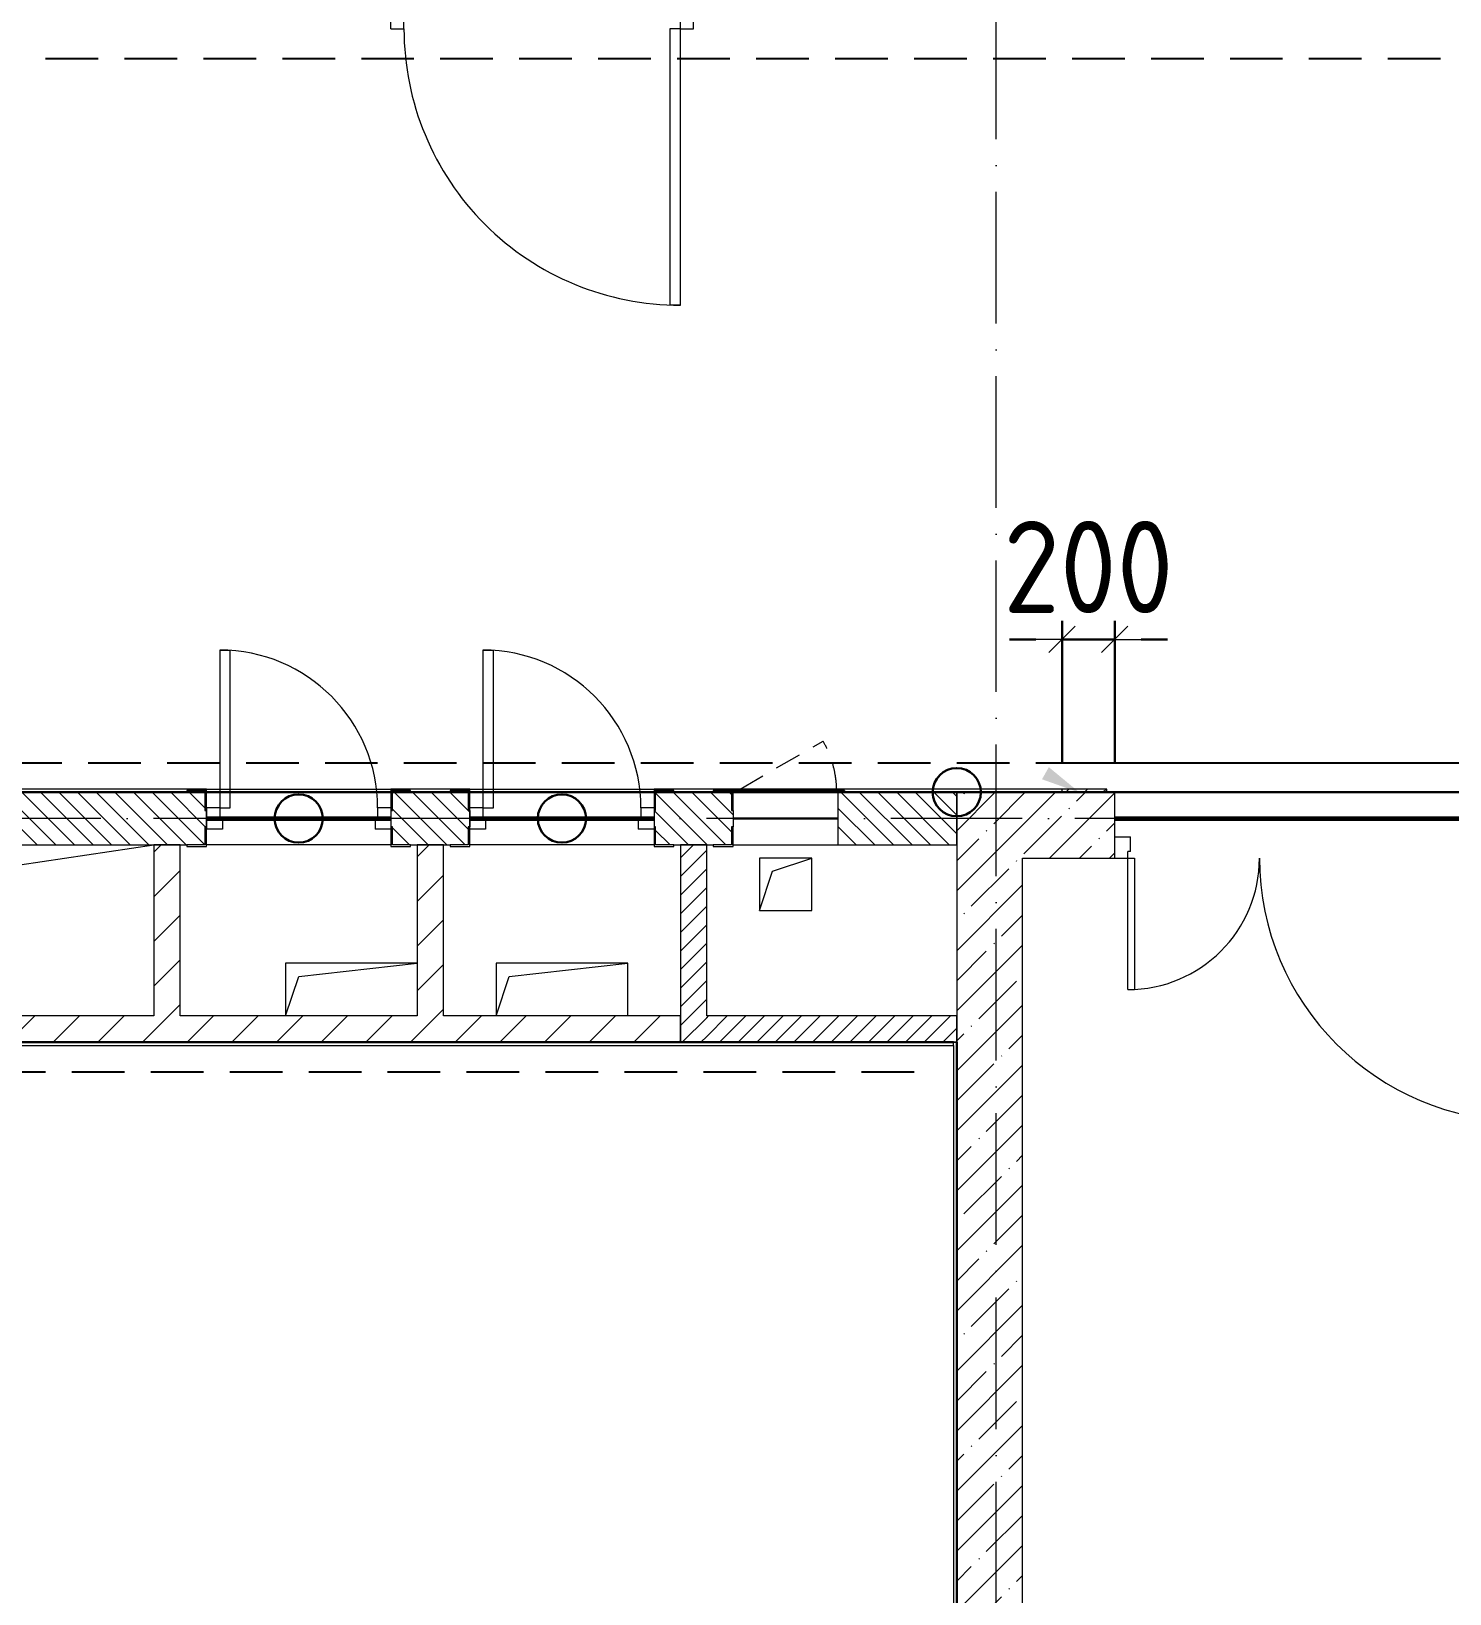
# Model space of a CAD drawing. Header units: millimetres. Extents: x -213536 to 1564669, y -45299 to 942238.
# Drawn here: x 510676 to 516065, y 430090 to 436026 of the extents above; entities that cross this region are included whole.
import ezdxf

# ---------------------------------------------------------------- set-up
doc = ezdxf.new("R2010")
doc.units = ezdxf.units.MM
for name, pattern in [('200_ШТРИХ_ш1п0_6_', [160, 100, -60]), ('50_200_ШТРИХ_1Т_ш5_п1_п1_', [700, 500, -100, 0, -100]), ('Штриховая _2 мм - 1 мм_', [300, 200, -100])]:
    doc.linetypes.add(name, pattern=pattern)
for name, color, linetype, lineweight in [('0-1', 7, 'Continuous', 5), ('0-2', 7, 'Continuous', 9), ('2) ПГП 4м', 4, 'Continuous', 30), ('2.3) ПГП шлюз 1.8 м-', 140, 'Continuous', 60), ('3) ЖБ 4м', 3, 'Continuous', 30), ('3.2) ЖБ двери 2.4 м -', 54, 'Continuous', 60), ('5) Швы', 2, 'Continuous', 30), ('6) Мини окна 0.4 -', 10, 'Continuous', 30), ('Каркас_Импост', 7, 'Continuous', 13), ('Обобщенные модели', 7, 'Continuous', 9), ('Общие ребра', 7, 'Continuous', 9), ('Окна', 7, 'Continuous', 9), ('Оси-2', 7, '50_200_ШТРИХ_1Т_ш5_п1_п1_', 9), ('Открывание в плане-2', 7, '200_ШТРИХ_ш1п0_6_', 9), ('Открывание-1', 7, 'Continuous', 9), ('Панель', 7, 'Continuous', 13), ('Размеры', 7, 'Continuous', 15), ('Стены', 7, 'Continuous', 9), ('Стены-1', 7, 'Continuous', 13), ('Текстовые примечания', 7, 'Continuous', 9), ('Штриховка разреза-1', 7, 'Continuous', 9)]:
    doc.layers.add(name, color=color, linetype=linetype, lineweight=lineweight)
for name, color, linetype, lineweight, true_color in [('СТ 1_12', 7, 'Continuous', 90, 0x82a33b), ('СТ-1_1', 7, 'Штриховая _2 мм - 1 мм_', 90, 0x888888), ('Штриховка разреза-5', 7, 'Continuous', 9, 0x8000ff)]:
    doc.layers.add(name, color=color, linetype=linetype, lineweight=lineweight, true_color=true_color)
doc.layers.get('0-2').off()
doc.styles.add('СПДС', font='isocpeur.ttf', dxfattribs={"width": 0.9})
doc.dimstyles.new('Размера А3', dxfattribs={"dimtxt": 200, "dimasz": 100, "dimexe": 70, "dimexo": 100, "dimgap": 20, "dimtad": 1, "dimdec": 0, "dimrnd": 10, "dimzin": 0, "dimdsep": 46, "dimtxsty": 'СПДС', "dimblk": 'ARROWHEAD_6', "dimcen": 1, "dimclrd": 256, "dimclre": 256, "dimclrt": 256, "dimazin": 0, "dimtfac": 1, "dimtdec": 0, "dimtmove": 2, "dimatfit": 3, "dimfxl": 1, "dimtolj": 1, "dimtzin": 0, "dimarcsym": 0})
pattern_1 = [(45, (0, 0), (-84.85281, 84.85281), [])]
pattern_2 = [(45, (0, 0), (-35.35534, 35.35534), [])]
pattern_3 = [(45, (0, 0), (-114.04925, 114.04925), []), (45, (114.05, 0), (-114.04925, 114.04925), [201.612, -40.322, 3.353, -36.97])]

# ---------------------------------------------------------------- blocks, each defined once
blk = doc.blocks.new('ARROWHEAD_6')
at = {"color": 0, "linetype": 'Continuous'}
for p, q in [((0, 0), (-1, 0)), ((-0.5, -0.5), (0.5, 0.5))]:
    blk.add_line(p, q, dxfattribs=at)
blk = doc.blocks.new('*D4800')
at = {"layer": 'Defpoints', "color": 0, "transparency": 16777216}
for p in [(514792.1, 433716), (514592.1, 433147.4), (514792.1, 433143.4)]:
    blk.add_point(p, dxfattribs=at)
at = {"layer": 'Размеры', "lineweight": -2, "transparency": 16777216}
for p, q in [((514592.1, 433247.4), (514592.1, 433786)), ((514792.1, 433243.4), (514792.1, 433786)), ((514492.1, 433716), (514392.1, 433716)), ((514592.1, 433716), (514792.1, 433716)), ((514892.1, 433716), (514992.1, 433716))]:
    blk.add_line(p, q, dxfattribs=at)
at = {"layer": 'Размеры', "lineweight": -2, "transparency": 16777216, "xscale": 100, "yscale": 100, "zscale": 100}
blk.add_blockref('ARROWHEAD_6', (514592.1, 433716), dxfattribs=at)
at = {"layer": 'Размеры', "lineweight": -2, "transparency": 16777216, "xscale": 100, "yscale": 100, "zscale": 100, "rotation": 180}
blk.add_blockref('ARROWHEAD_6', (514792.1, 433716), dxfattribs=at)
at = {"layer": 'Размеры', "transparency": 16777216, "insert": (514692.1, 433991), "char_height": 350, "width": 1.866, "attachment_point": 5, "style": 'СПДС'}
blk.add_mtext('\\A1;200', dxfattribs=at)
blk = doc.blocks.new('Дверь_СКБ_2Ст_Внутренняя_ШЕР - СОШ_Д-31__Дв_1600x2100h_ЛК_Лифтовой холл _зона безопасности МГН__EIS60-26412756-АИ2_03_План отделки стен 3-го этажа _Часть 2_')
at = {"layer": 'Каркас_Импост'}
for p, q in [((-737.5, 125), (-787.5, 125)), ((-787.5, 125), (-787.5, 45)), ((-737.5, 125), (-737.5, 100)), ((812.5, 125), (762.5, 125)), ((762.5, 125), (762.5, 100)), ((812.5, 125), (812.5, 45)), ((-737.5, 100), (-727.5, 100)), ((-727.5, 100), (-727.5, 45)), ((752.5, 100), (762.5, 100)), ((752.5, 100), (752.5, 45)), ((-727.5, 45), (-787.5, 45)), ((812.5, 45), (752.5, 45))]:
    blk.add_line(p, q, dxfattribs=at)
at = {"layer": 'Открывание-1'}
for centre, radius, start, end in [((-737.5, 125), 1000, 0, 90), ((762.5, 125), 500, 90, 180)]:
    blk.add_arc(centre, radius, start, end, dxfattribs=at)
at = {"layer": 'Панель'}
for p, q in [((-737.5, 1125), (-712.5, 1125)), ((-737.5, 1125), (-737.5, 125)), ((-712.5, 125), (-712.5, 1125)), ((762.5, 625), (737.5, 625)), ((737.5, 125), (737.5, 625)), ((762.5, 625), (762.5, 125)), ((-737.5, 125), (-712.5, 125)), ((762.5, 125), (737.5, 125))]:
    blk.add_line(p, q, dxfattribs=at)
blk = doc.blocks.new('Дверь_СКБ_1Ст_Внутренняя_ШЕР - СОШ_Д-1__Дв_700x1800h_Технический шкаф ЭОМ и СС_EI30-29800839-АИ2_03_План отделки стен 3-го этажа _Часть 2_')
at = {"layer": 'Каркас_Импост'}
for p, q in [((-287.5, 40), (-337.5, 40)), ((-337.5, 31), (-337.5, -31)), ((-287.5, 40), (-287.5, 0)), ((-287.5, 0), (-277.5, 0)), ((-277.5, 0), (-277.5, -40)), ((302.5, 0), (312.5, 0)), ((302.5, 0), (302.5, -40)), ((362.5, 40), (312.5, 40)), ((312.5, 40), (312.5, 0)), ((362.5, 31), (362.5, -31)), ((-277.5, -40), (-337.5, -40)), ((362.5, -40), (302.5, -40))]:
    blk.add_line(p, q, dxfattribs=at)
at = {"layer": 'Открывание-1'}
blk.add_arc((-287.5, 40), 600, 360, 90, dxfattribs=at)
at = {"layer": 'Панель'}
for p, q in [((-287.5, 640), (-247.5, 640)), ((-287.5, 640), (-287.5, 40)), ((-247.5, 40), (-247.5, 640)), ((-287.5, 40), (-247.5, 40))]:
    blk.add_line(p, q, dxfattribs=at)
blk = doc.blocks.new('Дверь_СКБ_1Ст_Внутренняя_ШЕР - СОШ_Д-1__Дв_700x1800h_Технический шкаф ЭОМ и СС_EI30-28561278-АИ2_03_План отделки стен 3-го этажа _Часть 2_')
at = {"layer": 'Каркас_Импост'}
for p, q in [((-287.5, 40), (-337.5, 40)), ((-337.5, 40), (-337.5, -40)), ((-287.5, 40), (-287.5, 0)), ((-287.5, 0), (-277.5, 0)), ((-277.5, 0), (-277.5, -40)), ((302.5, 0), (312.5, 0)), ((302.5, 0), (302.5, -40)), ((362.5, 40), (312.5, 40)), ((312.5, 40), (312.5, 0)), ((362.5, 31), (362.5, -31)), ((-277.5, -40), (-337.5, -40)), ((362.5, -40), (302.5, -40))]:
    blk.add_line(p, q, dxfattribs=at)
at = {"layer": 'Открывание-1'}
blk.add_arc((-287.5, 40), 600, 360, 90, dxfattribs=at)
at = {"layer": 'Панель'}
for p, q in [((-287.5, 640), (-247.5, 640)), ((-287.5, 640), (-287.5, 40)), ((-247.5, 40), (-247.5, 640)), ((-287.5, 40), (-247.5, 40))]:
    blk.add_line(p, q, dxfattribs=at)
blk = doc.blocks.new('Дверь_СКБ_1Ст_Внутренняя_ШЕР - СОШ_Д-12_Дв_1150x2100h_С_У учеников_ душевые-28656500-АИ2_03_План отделки стен 3-го этажа _Часть 2_')
at = {"layer": 'Каркас_Импост'}
for p, q in [((-512.5, 100), (-562.5, 100)), ((-562.5, 100), (-562.5, 20)), ((-512.5, 100), (-512.5, 60)), ((-512.5, 60), (-502.5, 60)), ((-502.5, 60), (-502.5, 20)), ((527.5, 60), (537.5, 60)), ((527.5, 60), (527.5, 20)), ((587.5, 100), (537.5, 100)), ((537.5, 100), (537.5, 60)), ((587.5, 100), (587.5, 20)), ((-502.5, 20), (-562.5, 20)), ((587.5, 20), (527.5, 20))]:
    blk.add_line(p, q, dxfattribs=at)
at = {"layer": 'Открывание-1'}
blk.add_arc((-512.5, 100), 1050, 360, 90, dxfattribs=at)
at = {"layer": 'Панель'}
for p, q in [((-512.5, 1150), (-472.5, 1150)), ((-512.5, 1150), (-512.5, 100)), ((-472.5, 100), (-472.5, 1150)), ((-512.5, 100), (-472.5, 100))]:
    blk.add_line(p, q, dxfattribs=at)
blk = doc.blocks.new('Фахверк_СКБ_Уголок - 200_3960-28268576-АИ2_03_План отделки стен 3-го этажа _Часть 2_')
at = {"layer": 'Обобщенные модели'}
for p, q in [((200, 156), (125, 156)), ((125, 156), (125, 81)), ((131, 81), (131, 150)), ((131, 150), (200, 150)), ((200, 150), (200, 156)), ((125, 81), (131, 81)), ((131, 19), (125, 19)), ((125, 19), (125, -56)), ((131, -50), (131, 19)), ((125, -56), (200, -56)), ((200, -50), (131, -50)), ((200, -56), (200, -50))]:
    blk.add_line(p, q, dxfattribs=at)
blk = doc.blocks.new('Фахверк_СКБ_Уголок - 200_3960_зеркало-28268689-АИ2_03_План отделки стен 3-го этажа _Часть 2_')
at = {"layer": 'Обобщенные модели'}
for p, q in [((200, 156), (125, 156)), ((125, 156), (125, 81)), ((131, 81), (131, 150)), ((131, 150), (200, 150)), ((200, 150), (200, 156)), ((125, 81), (131, 81)), ((131, 19), (125, 19)), ((125, 19), (125, -56)), ((131, -50), (131, 19)), ((125, -56), (200, -56)), ((200, -50), (131, -50)), ((200, -56), (200, -50))]:
    blk.add_line(p, q, dxfattribs=at)
blk = doc.blocks.new('154_Стойка_СКБ_Уголок - СМ-2180_200-28268025-АИ2_03_План отделки стен 3-го этажа _Часть 2_')
at = {"layer": 'Обобщенные модели'}
for p, q in [((125, 156), (125, 81)), ((200, 156), (125, 156)), ((131, 81), (131, 150)), ((131, 150), (200, 150)), ((200, 150), (200, 156)), ((125, 81), (131, 81)), ((131, 19), (125, 19)), ((125, 19), (125, -56)), ((131, -50), (131, 19)), ((125, -56), (200, -56)), ((200, -50), (131, -50)), ((200, -56), (200, -50))]:
    blk.add_line(p, q, dxfattribs=at)
blk = doc.blocks.new('AR_Отверстие Ниша - Лючок-32401326-АИ2_03_План отделки стен 3-го этажа _Часть 2_')
at = {"layer": 'Окна'}
for p, q in [((200, 100), (-200, 100)), ((-200, 100), (-200, -100)), ((200, -31), (200, 31)), ((-200, -100), (200, -100))]:
    blk.add_line(p, q, dxfattribs=at)
blk = doc.blocks.new('Л_Общий_Лючок - Лючок-29677405-АИ2_03_План отделки стен 3-го этажа _Часть 2_')
at = {"layer": 'Окна'}
for p, q in [((424, 6), (0, 6)), ((400, 0), (424, 0)), ((424, 6), (424, 0))]:
    blk.add_line(p, q, dxfattribs=at)
at = {"layer": 'Открывание в плане-2'}
blk.add_line((26.8, 12), (342, 194), dxfattribs=at)
blk.add_arc((6, 0), 388, 1.78106, 30, dxfattribs=at)
blk = doc.blocks.new('AR_Отверстие прямоугольное _в плите_ - AR_Отверстие прямоугольное _в плите_-30229432-АИ2_03_План отделки стен 3-го этажа _Часть 2_')
at = {"layer": 'Обобщенные модели'}
for p, q in [((250, 100), (-250, 100)), ((-250, 100), (-250, -100)), ((-200, 50), (250, 100)), ((-250, -100), (-200, 50))]:
    blk.add_line(p, q, dxfattribs=at)
blk = doc.blocks.new('AR_Отверстие прямоугольное _в плите_ - AR_Отверстие прямоугольное _в плите_-V206-АИ2_03_План отделки стен 3-го этажа _Часть 2_')
at = {"layer": 'Обобщенные модели'}
for p, q in [((250, 100), (-250, 100)), ((-250, 100), (-250, -100)), ((-200, 50), (250, 100)), ((250, -100), (250, 100)), ((-250, -100), (-200, 50))]:
    blk.add_line(p, q, dxfattribs=at)
blk = doc.blocks.new('AR_Отверстие прямоугольное _в плите_ - AR_Отверстие прямоугольное _в плите_-30458127-АИ2_03_План отделки стен 3-го этажа _Часть 2_')
at = {"layer": 'Обобщенные модели'}
for p, q in [((100, 100), (-100, 100)), ((-100, 100), (-100, -100)), ((-50, 50), (100, 100)), ((100, -100), (100, 100)), ((-100, -100), (-50, 50)), ((-100, -100), (100, -100))]:
    blk.add_line(p, q, dxfattribs=at)
blk = doc.blocks.new('AR_Отверстие прямоугольное _в плите_ - AR_Отверстие прямоугольное _в плите_-30552580-АИ2_03_План отделки стен 3-го этажа _Часть 2_')
at = {"layer": 'Обобщенные модели'}
for p, q in [((-500, 325), (-500, -325)), ((-370, 195), (500, 325)), ((-500, -325), (-370, 195))]:
    blk.add_line(p, q, dxfattribs=at)
blk = doc.blocks.new('0125-Р-ОО-Ш2-АР-о_23_10_2024_rvt-1-АИ2_03_План отделки стен 3-го этажа _Часть 2_')
at = {"layer": 'Штриховка разреза-1'}
h = blk.add_hatch(dxfattribs=at)
h.set_pattern_fill('FP_1', color=256, style=0, pattern_type=2)
h.set_pattern_definition([(135, (0, 0), (-35.35534, -35.35534), [])])
h.paths.add_polyline_path([(82644, 7700), (82644, 7769), (82650, 7769), (82650, 7831), (82644, 7831), (82644, 7900), (82356, 7900), (82356, 7831), (82350, 7831), (82350, 7769), (82356, 7769), (82356, 7700), (82617.1, 7700)], flags=0)
h.paths.add_polyline_path([(83050, 7700), (83500, 7700), (83500, 7900), (83050, 7899), (83050, 7876)], flags=0)
h.paths.add_polyline_path([(81425, 7700), (81644, 7700), (81644, 7769), (81650, 7769), (81650, 7831), (81644, 7831), (81644, 7900), (81356, 7900), (81356, 7831), (81350, 7831), (81350, 7769), (81356, 7769), (81356, 7700)], flags=0)
h.paths.add_polyline_path([(80575, 7700), (80644, 7700), (80644, 7769), (80650, 7769), (80650, 7831), (80644, 7831), (80644, 7900), (77750, 7900), (77750, 7700), (79821.1, 7700)], flags=0)
h = blk.add_hatch(dxfattribs=at)
h.set_pattern_fill('FP_2', color=256, style=0, pattern_type=2)
h.set_pattern_definition(pattern_3)
h.paths.add_polyline_path([(86150, 7650), (86150, 7900), (85700, 7900), (85700, 7650), (85900, 7650)], flags=0)
h.paths.add_polyline_path([(83750, 7650), (84100, 7650), (84100, 7900), (83500, 7900), (83500, 7650), (83549.1, 7650)], flags=0)
h = blk.add_hatch(dxfattribs=at)
h.set_pattern_fill('FP_3', color=256, style=0, pattern_type=2)
h.set_pattern_definition(pattern_1)
h.paths.add_polyline_path([(80550, 7050), (80550, 7700), (80450, 7700), (80450, 7050)], flags=0)
h = blk.add_hatch(dxfattribs=at)
h.set_pattern_fill('FP_3', color=256, style=0, pattern_type=2)
h.set_pattern_definition(pattern_1)
h.paths.add_polyline_path([(81550, 7050), (81550, 7700), (81450, 7700), (81450, 7050)], flags=0)
h = blk.add_hatch(dxfattribs=at)
h.set_pattern_fill('FP_92', color=256, style=0, pattern_type=2)
h.set_pattern_definition(pattern_2)
h.paths.add_polyline_path([(82550, 6950), (82550, 7700), (82450, 7700), (82450, 6950)], flags=0)
h = blk.add_hatch(dxfattribs=at)
h.set_pattern_fill('FP_2', color=256, style=0, pattern_type=2)
h.set_pattern_definition(pattern_3)
h.paths.add_polyline_path([(83750, 400), (83750, 7650), (83500, 7650), (83500, 400), (83549.1, 400)], flags=0)
h = blk.add_hatch(dxfattribs=at)
h.set_pattern_fill('FP_3', color=256, style=0, pattern_type=2)
h.set_pattern_definition(pattern_1)
h.paths.add_polyline_path([(82450, 6950), (82450, 7050), (78950, 7050), (78950, 7047), (78903, 7047), (78903, 6953), (78950, 6953), (78950, 6950), (81685.1, 6950)], flags=0)
h.paths.add_polyline_path([(78900, 6950), (78900, 7050), (77250, 7050), (77250, 6950)], flags=0)
h = blk.add_hatch(dxfattribs=at)
h.set_pattern_fill('FP_92', color=256, style=0, pattern_type=2)
h.set_pattern_definition(pattern_2)
h.paths.add_polyline_path([(83500, 6950), (83500, 7050), (82550, 7050), (82550, 6950), (82617.1, 6950)], flags=0)
at = {"layer": 'Стены'}
for p, q in [((80650, 7900), (81350, 7900)), ((81650, 7900), (82350, 7900)), ((81350, 7700), (80650, 7700)), ((82350, 7700), (81650, 7700))]:
    blk.add_line(p, q, dxfattribs=at)
at = {"layer": 'Стены-1'}
for p, q in [((80575, 7900), (77750, 7900)), ((81575, 7900), (81425, 7900)), ((82575, 7900), (82425, 7900)), ((83500, 7900), (83074, 7900)), ((83500, 7700), (83500, 7900)), ((84100, 7900), (83500, 7900)), ((83500, 7900), (83500, 7650)), ((84100, 7650), (84100, 7900)), ((80650, 7769), (80650, 7831)), ((81350, 7831), (81350, 7769)), ((81650, 7769), (81650, 7831)), ((82350, 7831), (82350, 7769)), ((77750, 7700), (80575, 7700)), ((80550, 7700), (80450, 7700)), ((80450, 7700), (80450, 7050)), ((80550, 7050), (80550, 7700)), ((81425, 7700), (81575, 7700)), ((81550, 7700), (81450, 7700)), ((81450, 7700), (81450, 7050)), ((81550, 7050), (81550, 7700)), ((82425, 7700), (82575, 7700)), ((82550, 7700), (82450, 7700)), ((82450, 7700), (82450, 6950)), ((82550, 7050), (82550, 7700)), ((83050, 7700), (83500, 7700)), ((83500, 7650), (83500, 400)), ((83750, 400), (83750, 7650)), ((83750, 7650), (84100, 7650)), ((80450, 7050), (78950, 7050)), ((81450, 7050), (80550, 7050)), ((82450, 7050), (81550, 7050)), ((82450, 6950), (82450, 7050)), ((83500, 7050), (82550, 7050)), ((83500, 6950), (83500, 7050)), ((78950, 6950), (82450, 6950)), ((82450, 6950), (82550, 6950)), ((82550, 6950), (83500, 6950))]:
    blk.add_line(p, q, dxfattribs=at)
at = {"layer": '0-2', "rotation": 180}
for name, p in [('Дверь_СКБ_1Ст_Внутренняя_ШЕР - СОШ_Д-12_Дв_1150x2100h_С_У учеников_ душевые-28656500-АИ2_03_План отделки стен 3-го этажа _Часть 2_', (81937.5, 10900)), ('154_Стойка_СКБ_Уголок - СМ-2180_200-28268025-АИ2_03_План отделки стен 3-го этажа _Часть 2_', (80775, 7850)), ('Фахверк_СКБ_Уголок - 200_3960-28268576-АИ2_03_План отделки стен 3-го этажа _Часть 2_', (81775, 7850)), ('Фахверк_СКБ_Уголок - 200_3960_зеркало-28268689-АИ2_03_План отделки стен 3-го этажа _Часть 2_', (82775, 7850)), ('AR_Отверстие Ниша - Лючок-32401326-АИ2_03_План отделки стен 3-го этажа _Часть 2_', (82850, 7800)), ('Дверь_СКБ_2Ст_Внутренняя_ШЕР - СОШ_Д-31__Дв_1600x2100h_ЛК_Лифтовой холл _зона безопасности МГН__EIS60-26412756-АИ2_03_План отделки стен 3-го этажа _Часть 2_', (84912.5, 7775))]:
    blk.add_blockref(name, p, dxfattribs=at)
at = {"layer": '0-2'}
for name, p in [('Дверь_СКБ_1Ст_Внутренняя_ШЕР - СОШ_Д-1__Дв_700x1800h_Технический шкаф ЭОМ и СС_EI30-28561278-АИ2_03_План отделки стен 3-го этажа _Часть 2_', (80987.5, 7800)), ('Дверь_СКБ_1Ст_Внутренняя_ШЕР - СОШ_Д-1__Дв_700x1800h_Технический шкаф ЭОМ и СС_EI30-29800839-АИ2_03_План отделки стен 3-го этажа _Часть 2_', (81987.5, 7800)), ('Л_Общий_Лючок - Лючок-29677405-АИ2_03_План отделки стен 3-го этажа _Часть 2_', (82650, 7900)), ('Фахверк_СКБ_Уголок - 200_3960_зеркало-28268689-АИ2_03_План отделки стен 3-го этажа _Часть 2_', (81225, 7750)), ('Фахверк_СКБ_Уголок - 200_3960-28268576-АИ2_03_План отделки стен 3-го этажа _Часть 2_', (82225, 7750)), ('AR_Отверстие прямоугольное _в плите_ - AR_Отверстие прямоугольное _в плите_-30552580-АИ2_03_План отделки стен 3-го этажа _Часть 2_', (79950, 7375)), ('AR_Отверстие прямоугольное _в плите_ - AR_Отверстие прямоугольное _в плите_-30458127-АИ2_03_План отделки стен 3-го этажа _Часть 2_', (82850, 7550)), ('AR_Отверстие прямоугольное _в плите_ - AR_Отверстие прямоугольное _в плите_-30229432-АИ2_03_План отделки стен 3-го этажа _Часть 2_', (81200, 7150)), ('AR_Отверстие прямоугольное _в плите_ - AR_Отверстие прямоугольное _в плите_-V206-АИ2_03_План отделки стен 3-го этажа _Часть 2_', (82000, 7150))]:
    blk.add_blockref(name, p, dxfattribs=at)
blk = doc.blocks.new('3этНиз')
at = {"layer": 'Текстовые примечания'}
blk.add_hatch(color=256, dxfattribs=at).paths.add_polyline_path([(514659.3, 433133.4), (514541.9, 433230.5), (514515.8, 433184.5)], flags=0)
at = {"layer": 'Штриховка разреза-5'}
h = blk.add_hatch(dxfattribs=at)
h.set_pattern_fill('FP_92', color=256, style=0, pattern_type=2)
h.set_pattern_definition([(45, (430692.084, 425235.447), (-35.35534, 35.35534), [])])
h.paths.add_polyline_path([(514762.1, 433135.4), (514762.1, 433147.4), (514592.1, 433147.4), (514592.1, 433135.4)], flags=0)
h.paths.add_polyline_path([(516422.1, 433135.4), (516592.1, 433135.4), (516592.1, 433147.4), (516422.1, 433147.4)], flags=0)
at = {"layer": 'Общие ребра'}
for p, q in [((514592.1, 433135.4), (514592.1, 433147.4)), ((514180.1, 432173.4), (514180.1, 432185.4))]:
    blk.add_line(p, q, dxfattribs=at)
at = {"layer": 'СТ 1_12', "lineweight": 25}
blk.add_line((514592.1, 433247.4), (516592.1, 433247.4), dxfattribs=at)
at = {"layer": 'СТ-1_1', "lineweight": 25}
for p, q in [((507430.1, 435923.4), (521983.1, 435923.4)), ((483892.1, 433247.4), (514592.1, 433247.4)), ((507830.1, 432073.4), (514080.1, 432073.4))]:
    blk.add_line(p, q, dxfattribs=at)
at = {"layer": 'Стены'}
for p, q in [((511342.1, 433147.4), (512042.1, 433147.4)), ((512042.1, 433135.4), (511342.1, 433135.4)), ((512342.1, 433147.4), (513042.1, 433147.4)), ((513042.1, 433135.4), (512342.1, 433135.4))]:
    blk.add_line(p, q, dxfattribs=at)
at = {"layer": 'Стены-1'}
for p, q in [((511342.1, 433147.4), (507517.2, 433147.4)), ((508442.1, 433135.4), (511267.1, 433135.4)), ((511342.1, 433141.4), (511342.1, 433147.4)), ((512342.1, 433147.4), (512042.1, 433147.4)), ((512042.1, 433147.4), (512042.1, 433141.4)), ((512117.1, 433135.4), (512267.1, 433135.4)), ((512342.1, 433141.4), (512342.1, 433147.4)), ((514762.1, 433147.4), (513042.1, 433147.4)), ((513042.1, 433147.4), (513042.1, 433141.4)), ((513117.1, 433135.4), (513267.1, 433135.4)), ((513766.1, 433135.4), (514762.1, 433135.4)), ((514762.1, 433135.4), (514762.1, 433147.4)), ((507930.1, 432173.4), (514180.1, 432173.4)), ((514192.1, 432185.4), (509642.1, 432185.4)), ((514180.1, 432173.4), (514180.1, 425647.4)), ((514192.1, 425647.4), (514192.1, 432185.4))]:
    blk.add_line(p, q, dxfattribs=at)
at = {"layer": '0-1'}
blk.add_blockref('0125-Р-ОО-Ш2-АР-о_23_10_2024_rvt-1-АИ2_03_План отделки стен 3-го этажа _Часть 2_', (430692.1, 425235.4), dxfattribs=at)
blk = doc.blocks.new('Ось 3 этаж')
at = {"layer": 'Оси-2'}
for p, q in [((514342.1, 423014.8), (514342.1, 477896.8)), ((522142.1, 433035.4), (428373.3, 433035.4))]:
    blk.add_line(p, q, dxfattribs=at)
at = {"layer": 'Размеры'}
dim = blk.add_linear_dim(base=(514792.1, 433716), p1=(514592.1, 433147.4), p2=(514792.1, 433143.4), dimstyle='Размера А3', override={"dimtxt": 350}, dxfattribs=at)
dim.commit()
dim.dimension.update_dxf_attribs({"geometry": '*D4800', "text_midpoint": (514692.1, 433991)})

msp = doc.modelspace()

# ---------------------------------------------------------------- linework, layer by layer
at = {"layer": '2) ПГП 4м'}
for points in [[(508442.1, 433135.4), (514192.1, 433135.4)], [(507942.1, 432635.4), (507942.1, 432185.4), (514180.1, 432185.4)]]:
    msp.add_lwpolyline(points, dxfattribs=at)
at = {"layer": '2.3) ПГП шлюз 1.8 м-'}
for points in [[(511342.1, 433035.4), (512042.1, 433035.4)], [(512342.1, 433035.4), (513042.1, 433035.4)]]:
    msp.add_lwpolyline(points, dxfattribs=at)
at = {"layer": '3) ЖБ 4м'}
for points in [[(516392.1, 433135.4), (514192.1, 433135.4)], [(513942.1, 425385.4), (513942.1, 425635.4), (514192.1, 425635.4), (514192.1, 432185.4)]]:
    msp.add_lwpolyline(points, dxfattribs=at)
at = {"layer": '3.2) ЖБ двери 2.4 м -'}
msp.add_lwpolyline([(514792.1, 433035.4), (516392.1, 433035.4)], dxfattribs=at)
at = {"layer": '5) Швы'}
for centre in [(514192.1, 433135.4), (511692.1, 433035.4), (512692.1, 433035.4)]:
    msp.add_circle(centre, 91.6, dxfattribs=at)
at = {"layer": '6) Мини окна 0.4 -'}
msp.add_lwpolyline([(513342.1, 433035.4), (513742.1, 433035.4)], dxfattribs=at)

# ---------------------------------------------------------------- block references
at = {"color": 5, "lineweight": 30}
msp.add_blockref('Ось 3 этаж', (0, 0), dxfattribs=at)
at = {"layer": '3) ЖБ 4м'}
msp.add_blockref('3этНиз', (0, 0), dxfattribs=at)

doc.saveas('drawing.dxf')
